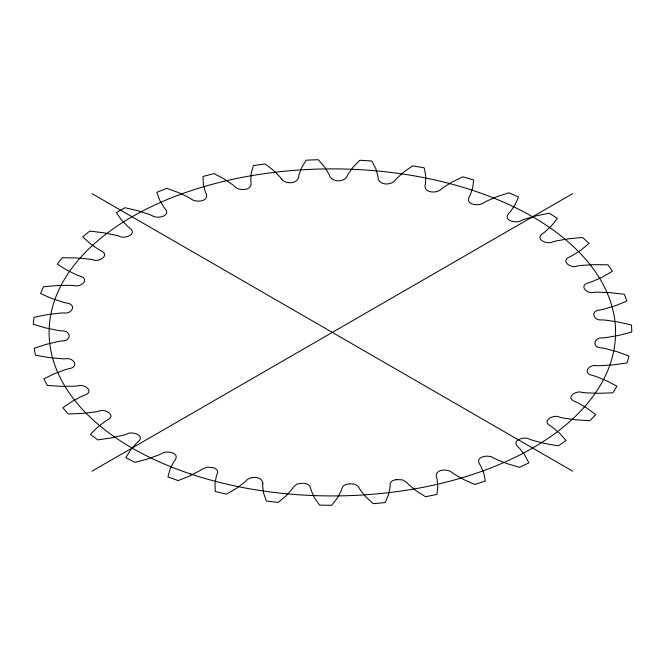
<?xml version="1.0" encoding="UTF-8"?>
<svg xmlns="http://www.w3.org/2000/svg" width="665" height="665" viewBox="0 0 665 665"><rect width="100%" height="100%" fill="white"/><g stroke="black" fill="none" stroke-linecap="round" stroke-linejoin="round"><path stroke-width="1" d="M262.833 483.463C262.5 476.007 250.273 475.949 246.2 480.579A62.768 36.242 0 0 1 243.947 482.715L236.333 488.418L226.524 494.12A299.416 172.867 0 0 1 215.252 491.51L214.986 483.472L216.308 476.315A62.768 36.242 0 0 1 217.231 473.871C218.976 470.862 215.817 468.01 212.933 467.695M92.003 471.161L572.665 193.648M395.933 479.739C393.106 479.939 389.698 481.876 390.031 485.118A62.768 36.242 0 0 1 389.989 487.611L388.518 494.76L385.16 502.557A299.416 172.867 0 0 1 373.165 503.654L365.8 496.838L360.571 490.296A62.768 36.242 0 0 1 359.2 487.935C357.579 484.586 353.456 483.546 350.023 483.904M396.814 479.615L402.549 479.872L406.872 482.665A62.768 36.242 0 0 0 408.95 484.851L416.115 490.745L425.475 496.697A299.416 172.867 0 0 0 436.938 494.378L437.828 486.356L437.063 479.174A62.768 36.242 0 0 0 436.331 476.714C434.968 469.008 447.886 468.484 452.142 472.566A62.768 36.242 0 0 0 454.868 474.502L463.738 479.565L474.785 484.452A299.416 172.867 0 0 0 485.35 480.995L483.746 473.014L480.77 466.015A62.768 36.242 0 0 0 479.29 463.671C475.4 456.173 489.166 454.37 493.563 457.961A62.768 36.242 0 0 0 496.846 459.59L507.137 463.655L519.523 467.32A299.416 172.867 0 0 0 528.85 462.832L524.801 455.143L519.714 448.567A62.768 36.242 0 0 0 517.528 446.414C511.127 439.789 525.15 435.957 529.806 439.324A62.768 36.242 0 0 0 533.538 440.587L544.926 443.522L558.243 445.858A299.416 172.867 0 0 0 566.023 440.479L559.664 433.331L552.623 427.387A62.768 36.242 0 0 0 549.814 425.492C541.302 420.322 554.452 413.971 559.697 417.246A62.768 36.242 0 0 0 563.762 418.102L575.873 419.823L589.697 420.746A299.416 172.867 0 0 0 595.69 414.652L587.228 408.268L578.459 403.148A62.768 36.242 0 0 0 575.109 401.577C564.693 397.703 576.139 389.898 582.291 392.45A62.768 36.242 0 0 0 586.547 392.874L598.999 393.314L612.881 392.799A299.416 172.867 0 0 0 616.896 386.174L606.596 380.779L596.38 376.639A62.768 36.242 0 0 0 592.598 375.434C581.767 373.481 589.182 363.713 596.837 365.717A62.768 36.242 0 0 0 601.16 365.692L613.546 364.844L627.053 362.907A299.416 172.867 0 0 0 628.957 355.975L617.145 351.727L605.823 348.709A62.768 36.242 0 0 0 601.725 347.911C591.484 347.778 593.629 336.931 602.889 337.911A62.768 36.242 0 0 0 607.137 337.446L619.057 335.335L631.75 332.035A299.416 172.867 0 0 0 631.476 325.019L618.541 322.051L606.463 320.247A62.768 36.242 0 0 0 602.191 319.898C593.313 321.178 589.772 310.497 600.246 309.932A62.768 36.242 0 0 0 604.277 309.034L615.358 305.725L626.821 301.17A299.416 172.867 0 0 0 624.385 294.304L610.744 292.716L598.301 292.184A62.768 36.242 0 0 0 593.986 292.276C586.73 294.454 578.168 285.119 588.99 282.675A62.768 36.242 0 0 0 592.681 281.378L602.557 276.981L612.432 271.312A299.416 172.867 0 0 0 607.91 264.803L593.995 264.653L581.592 265.418A62.768 36.242 0 0 0 577.37 265.95C571.401 269.125 559.864 260.813 569.481 257.014A62.768 36.242 0 0 0 572.715 255.36L581.077 250.015L589.04 243.423A299.416 172.867 0 0 0 582.573 237.488L568.833 238.768L556.863 240.797A62.768 36.242 0 0 0 552.881 241.752C547.819 245.061 534.319 239.358 542.357 233.781A62.768 36.242 0 0 0 545.017 231.811L551.593 225.693L557.395 218.386A299.416 172.867 0 0 0 549.199 213.216L536.073 215.892L524.926 219.118A62.768 36.242 0 0 0 521.302 220.481C516.73 223.881 502.69 220.622 508.484 213.714A62.768 36.242 0 0 0 510.496 211.503L515.067 204.803L518.509 197.023A299.416 172.867 0 0 0 508.85 192.775L496.763 196.757L486.797 201.088A62.768 36.242 0 0 0 483.646 202.792C479.282 206.483 465.7 205.078 468.941 197.463A62.768 36.242 0 0 0 470.238 195.086L472.665 188.02L473.646 180.007A299.416 172.867 0 0 0 462.832 176.823L452.175 181.986L443.705 187.272A62.768 36.242 0 0 0 441.128 189.284C436.913 193.532 424.245 193.207 425.01 185.543A62.768 36.242 0 0 0 425.55 183.075L425.758 175.876L424.245 167.888A299.416 172.867 0 0 0 412.616 165.868L403.73 172.052L397.03 178.129A62.768 36.242 0 0 0 395.118 180.365C391.261 185.452 379.399 185.51 378.102 178.353A62.768 36.242 0 0 0 377.87 175.859L375.85 168.76L371.885 161.055A299.416 172.867 0 0 0 359.815 160.265L352.99 167.272L348.269 173.939A62.768 36.242 0 0 0 347.088 176.333C344.021 182.385 332.517 182.401 329.724 176.109A62.768 36.242 0 0 0 328.726 173.681L324.537 166.898L318.261 159.733A299.416 172.867 0 0 0 306.141 160.198L301.586 167.796L299.009 174.837A62.768 36.242 0 0 0 298.585 177.322C296.864 184.296 285.135 184.222 281.428 178.893M349.574 483.921C346.457 483.871 342.666 485.251 341.868 488.609A62.768 36.242 0 0 1 341.062 491.061L337.404 497.944L331.685 505.267A299.416 172.867 0 0 1 319.549 505.109L314.404 497.644L311.287 490.67A62.768 36.242 0 0 1 310.663 488.201C310.148 484.818 306.39 483.33 303.34 483.322M302.434 483.264L297.039 483.979L293.406 487.079A62.768 36.242 0 0 1 291.852 489.407L286.125 495.807L278.236 502.424A299.416 172.867 0 0 1 266.341 501.019L263.589 493.139L262.675 485.957A62.768 36.242 0 0 1 262.833 483.463M212.526 467.578L207.039 467.154L201.753 469.324A62.768 36.242 0 0 1 198.885 471.186L189.625 476.015L178.212 480.612A299.416 172.867 0 0 1 167.929 476.88L170.149 468.95L173.665 462.034A62.768 36.242 0 0 1 175.327 459.731C179.858 452.391 165.951 450.147 161.512 453.663A62.768 36.242 0 0 1 158.104 455.201L147.505 458.991L134.854 462.341A299.416 172.867 0 0 1 125.885 457.611L130.523 450.03L136.117 443.597A62.768 36.242 0 0 1 138.47 441.502C145.444 435.193 131.52 430.762 126.749 434.104A62.768 36.242 0 0 1 122.934 435.267L111.321 437.902L97.838 439.889A299.416 172.867 0 0 1 90.482 434.312L97.389 427.337L104.887 421.585A62.768 36.242 0 0 1 107.846 419.765C116.774 415.035 104.064 408.019 98.603 411.278A62.768 36.242 0 0 1 94.48 412.026L82.252 413.422L68.362 413.996A299.416 172.867 0 0 1 62.851 407.745L71.803 401.594L80.964 396.697A62.768 36.242 0 0 1 84.43 395.218C95.045 391.81 84.463 383.464 77.971 385.908A62.768 36.242 0 0 1 73.682 386.224L61.213 386.34L47.373 385.467A299.416 172.867 0 0 1 43.882 378.751L54.597 373.622L65.112 369.757A62.768 36.242 0 0 1 68.994 368.651C79.767 367.171 73.574 357.03 65.511 358.826A62.768 36.242 0 0 1 61.197 358.693L48.886 357.529L35.544 355.243A299.416 172.867 0 0 1 34.181 348.269L46.309 344.329L57.855 341.602A62.768 36.242 0 0 1 62.011 340.921C71.961 341.187 71.246 330.264 61.621 330.896A62.768 36.242 0 0 1 57.423 330.322L45.669 327.903L33.25 324.279A299.416 172.867 0 0 1 34.065 317.28L47.215 314.653L59.426 313.165A62.768 36.242 0 0 1 63.724 312.916C72.194 314.478 77.09 304.03 66.442 303.016A62.768 36.242 0 0 1 62.485 302.01L51.67 298.419L40.573 293.573A299.416 172.867 0 0 1 43.541 286.773L57.29 285.543L69.759 285.335A62.768 36.242 0 0 1 74.064 285.543C80.931 287.862 90.556 279.001 79.8 276.075A62.768 36.242 0 0 1 76.217 274.687L66.691 270.032L57.265 264.121A299.416 172.867 0 0 1 62.294 257.737L76.201 257.945L88.536 259.026A62.768 36.242 0 0 1 92.709 259.666C98.412 262.891 110.581 255.227 101.28 250.946A62.768 36.242 0 0 1 98.187 249.209L90.249 243.656L82.809 236.865A299.416 172.867 0 0 1 89.725 231.096L103.349 232.733L115.145 235.069A62.768 36.242 0 0 1 119.06 236.133C123.956 239.458 137.713 234.404 130.19 228.436A62.768 36.242 0 0 1 127.68 226.408L121.587 220.123L116.367 212.675A299.416 172.867 0 0 1 124.954 207.713L137.855 210.73L148.744 214.246A62.768 36.242 0 0 1 152.26 215.693C156.757 219.151 170.755 216.416 165.593 209.267A62.768 36.242 0 0 1 163.748 207.014L159.7 200.198L156.865 192.335A299.416 172.867 0 0 1 166.849 188.345L178.611 192.634L188.237 197.222A62.768 36.242 0 0 1 191.246 199.01C195.577 202.808 208.951 201.744 206.35 194.055A62.768 36.242 0 0 1 205.236 191.645L203.365 184.529L203.008 176.499A299.416 172.867 0 0 1 214.064 173.598L224.304 179.035L232.359 184.538A62.768 36.242 0 0 1 234.77 186.607C238.926 191.046 251.37 190.872 251.162 183.291A62.768 36.242 0 0 1 250.813 180.805L251.171 173.607L253.299 165.668A299.416 172.867 0 0 1 265.077 163.956L273.473 170.365L279.699 176.607A62.768 36.242 0 0 1 281.428 178.893M92.003 193.648L572.665 471.161M396.157 479.706L396.598 479.648L396.157 479.706M190.722 474.02A283.232 163.524 0 0 0 615.566 332.409A283.232 163.524 0 0 0 190.722 190.789A283.232 163.524 0 0 0 190.722 474.02"/></g></svg>
